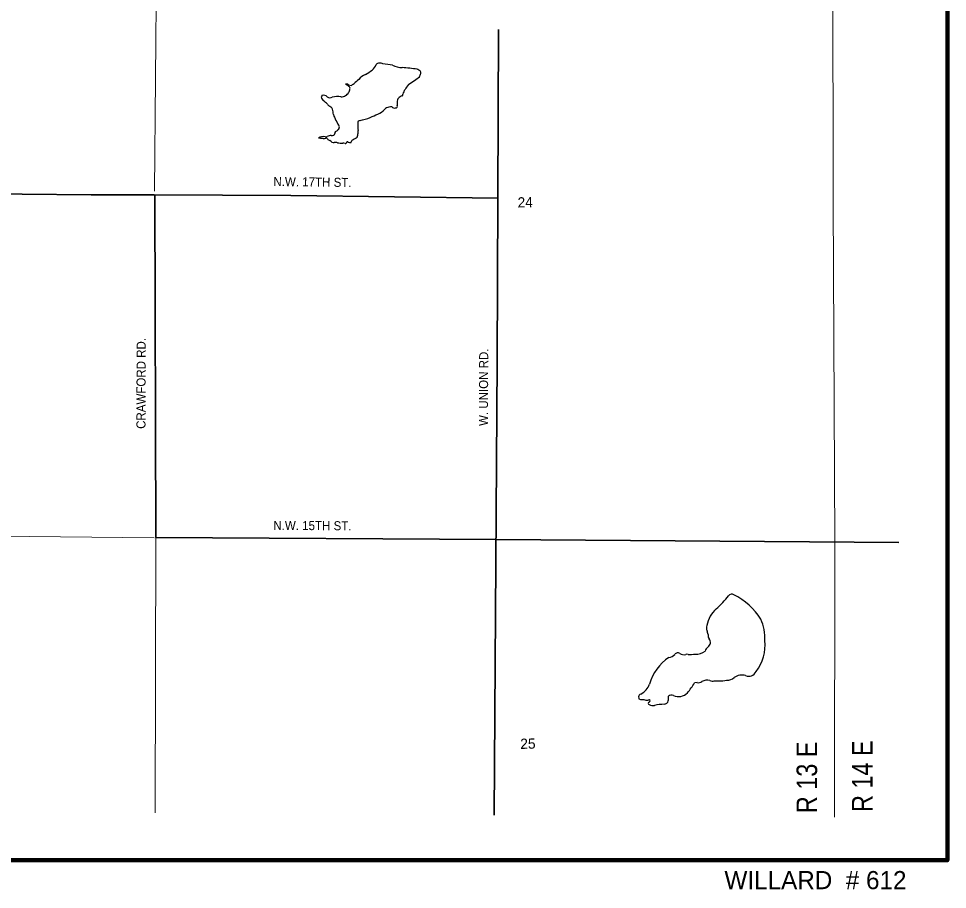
# Model space of a CAD drawing. Extents: x -10.92 to -6.99, y 1.69 to 5.62.
# Drawn here: x -8.392 to -7.035, y 1.691 to 2.964 of the extents above; entities that cross this region are included whole.
import ezdxf
from ezdxf.enums import TextEntityAlignment as Align

# ---------------------------------------------------------------- set-up
doc = ezdxf.new("R2010")
doc.units = 0
doc.header["$LTSCALE"] = 0.0075
for name, color, linetype, lineweight in [('14', 7, 'Continuous', 35), ('15', 7, 'Continuous', 13), ('25', 7, 'Continuous', 25), ('48', 7, 'Continuous', 106)]:
    doc.layers.add(name, color=color, linetype=linetype, lineweight=lineweight)
for name, color, linetype in [('45', 7, 'Continuous'), ('46', 7, 'Continuous'), ('49', 7, 'Continuous')]:
    doc.layers.add(name, color=color, linetype=linetype)

msp = doc.modelspace()

# ---------------------------------------------------------------- linework, layer by layer
at = {"layer": '14'}
for points in [[(-7.690909, 2.948485), (-7.691856, 2.702273), (-7.692803, 2.462689), (-7.697159, 1.799621)], [(-8.589015, 2.709659), (-8.285795, 2.706818), (-8.19375, 2.706818), (-7.994129, 2.705871), (-7.691477, 2.701705)], [(-8.193182, 2.706629), (-8.191667, 2.205682), (-7.694129, 2.202652), (-7.105871, 2.198106)]]:
    msp.add_lwpolyline(points, dxfattribs=at)
at = {"layer": '15'}
for p, q in [((-9.193939, 2.216288), (-8.19375, 2.205114)), ((-8.191667, 2.205682), (-8.192235, 1.802841))]:
    msp.add_line(p, q, dxfattribs=at)
for points in [[(-8.19697, 3.997538), (-8.194318, 3.706629), (-8.188826, 3.206818), (-8.193371, 2.712121)], [(-7.202462, 3.045455), (-7.201894, 2.696402), (-7.199432, 2.198864), (-7.2, 1.796402)]]:
    msp.add_lwpolyline(points, dxfattribs=at)
at = {"layer": '25'}
for p, q in [((-7.937311, 2.836364), (-7.935606, 2.835227)), ((-7.400758, 1.993371), (-7.404356, 1.992992))]:
    msp.add_line(p, q, dxfattribs=at)
for centre, radius, start, end in [((-7.888969, 2.904757), 0.020869, 311.42202, 338.91743), ((-7.863408, 2.890227), 0.009296, 99.59873, 130.92401), ((-7.864358, 2.888031), 0.011377, 66.00617, 93.02071), ((-7.884162, 2.710205), 0.189799, 78.33816, 82.60461), ((-7.829458, 2.933065), 0.040428, 246.16189, 267.18391), ((-7.840731, 2.714511), 0.178417, 80.012, 87.01622), ((-7.873991, 2.857617), 0.027317, 114.53558, 139.45582), ((-7.938172, 2.974516), 0.106136, 299.85632, 306.41802), ((-7.844303, 2.924935), 0.05938, 300.94031, 309.90407), ((-7.818764, 2.866948), 0.024947, 56.75529, 68.90634), ((-7.833302, 2.89239), 0.030052, 334.35485, 344.3554), ((-7.808848, 2.885202), 0.004577, 348.4591, 34.77435), ((-7.912525, 2.865198), 0.003525, 44.97637, 118.99995), ((-7.99909, 2.729883), 0.162341, 56.50384, 58.48631), ((-7.899901, 2.898049), 0.032005, 251.54858, 258.57006), ((-7.910527, 2.862635), 0.002822, 340.69091, 68.59253), ((-7.911417, 2.880148), 0.014428, 291.01328, 311.10261), ((-7.85336, 2.819346), 0.069657, 126.45426, 134.21056), ((-7.770653, 2.82759), 0.065616, 142.26435, 149.76169), ((-7.888108, 2.968961), 0.120592, 302.93416, 308.05522), ((-7.949775, 2.851015), 0.00122, 258.57666, 37.58936), ((-7.946327, 2.844565), 0.00761, 46.03498, 109.02492), ((-7.92699, 2.826165), 0.02427, 75.84856, 105.95642), ((-7.921125, 2.86254), 0.012841, 270.30958, 302.39845), ((-7.922293, 2.864388), 0.015027, 302.38199, 326.60188), ((-7.922627, 2.863571), 0.014881, 329.9399, 352.7859), ((-7.828903, 2.841101), 0.010632, 108.12106, 122.59754), ((-7.832491, 2.853362), 0.002175, 277.43623, 11.41078), ((-7.816664, 2.851839), 0.013834, 140.52103, 171.88232), ((-7.937821, 2.853151), 0.012642, 195.27919, 227.2024), ((-7.951542, 2.833575), 0.011507, 45.34279, 63.51546), ((-7.945352, 2.837048), 0.005081, 27.3189, 68.06307), ((-7.936916, 2.855725), 0.007024, 234.00232, 297.60243), ((-7.936096, 2.841358), 0.005138, 202.64558, 256.7411), ((-7.840433, 2.835894), 0.002009, 248.98094, 39.69307), ((-7.811089, 2.839999), 0.027941, 168.27095, 185.79706), ((-7.829885, 2.842069), 0.009292, 120.71088, 157.13371), ((-7.939331, 2.830173), 0.006169, 16.18776, 53.74986), ((-7.961252, 2.823257), 0.029155, 1.39555, 17.23139), ((-7.92435, 2.824575), 0.00778, 184.48173, 215.78466), ((-8.645207, 4.695518), 2.026331, 292.2388, 292.58246), ((-7.884028, 2.858264), 0.03774, 296.70204, 315.14119), ((-7.846635, 2.819304), 0.016295, 104.98046, 130.77444), ((-7.848022, 2.824086), 0.011318, 81.85479, 104.45525), ((-7.84383, 2.837031), 0.003119, 213.93632, 263.51909), ((-7.842722, 2.83586), 0.002419, 232.86726, 310.42909), ((-5.195413, 4.283726), 3.102258, 208.15236, 208.34055), ((-7.939751, 2.801008), 0.017157, 16.42466, 35.8187), ((-7.893241, 2.812147), 0.003123, 88.79769, 190.521), ((-7.778455, 2.810247), 0.117865, 179.35381, 184.74519), ((-7.903686, 2.875015), 0.060663, 279.97683, 294.73191), ((-7.934655, 2.797471), 0.00491, 309.56551, 347.23633), ((-7.928036, 2.797196), 0.002001, 115.13238, 203.8803), ((-7.935087, 2.811843), 0.014254, 295.78802, 313.18893), ((-7.929003, 2.805821), 0.005708, 310.02435, 0.3846), ((-7.91254, 2.798678), 0.016724, 342.55106, 6.24292), ((-7.94681, 2.781505), 0.010396, 75.92113, 130.98268), ((-7.954154, 2.732023), 0.057333, 82.94867, 89.47416), ((-7.948631, 2.809987), 0.021119, 274.11191, 284.53126), ((-7.942927, 2.794335), 0.003062, 243.74166, 307.46044), ((-7.942741, 2.78752), 0.002108, 27.4056, 106.27102), ((-7.935615, 2.781339), 0.011888, 87.6277, 117.28296), ((-7.935682, 2.792798), 0.006743, 219.70982, 257.04541), ((-7.940242, 2.779413), 0.007464, 36.44051, 65.89785), ((-7.934243, 2.800491), 0.007327, 263.10241, 291.75258), ((-7.931994, 2.787427), 0.004225, 237.93558, 286.00686), ((-7.930985, 2.755607), 0.02776, 79.3815, 89.6794), ((-7.918818, 2.81641), 0.034253, 258.11949, 270.68114), ((-7.914671, 2.783378), 0.001831, 261.96677, 336.05472), ((-7.91155, 2.782579), 0.001448, 36.55187, 177.78557), ((-7.906419, 2.79796), 0.01505, 254.71565, 267.58078), ((-7.906977, 2.783956), 0.001036, 265.68407, 18.97568), ((-7.902399, 2.783522), 0.003679, 99.56808, 167.90607), ((-7.8907, 2.772136), 0.019417, 118.19111, 129.35034), ((-7.901533, 2.793916), 0.004954, 289.59116, 357.07439), ((-7.917408, 2.777528), 0.00474, 58.43018, 102.20895), ((-7.463202, 2.203106), 0.136489, 311.63692, 322.67981), ((-7.349911, 2.116962), 0.005835, 58.54528, 144.43399), ((-7.392058, 2.032542), 0.100172, 32.39103, 63.18257), ((-7.346759, 2.070407), 0.040068, 130.007, 170.47072), ((-7.377853, 2.073293), 0.009217, 156.00741, 207.18378), ((-7.375896, 2.057137), 0.074342, 358.13234, 23.01581), ((-7.554011, 2.017788), 0.175617, 15.17788, 16.98224), ((-7.376731, 2.062324), 0.007922, 169.49706, 220.28096), ((-7.389178, 2.052213), 0.008118, 304.73364, 37.92243), ((-7.364572, 2.048231), 0.063311, 322.20197, 5.8777), ((-7.428769, 2.032207), 0.004909, 52.12021, 152.71221), ((-7.419913, 2.043515), 0.009454, 231.83395, 286.14772), ((-7.401602, 2.054489), 0.019622, 264.55169, 309.69686), ((-7.372502, 2.031959), 0.018158, 131.58104, 155.83777), ((-7.401646, 1.97104), 0.071599, 124.35048, 163.60431), ((-7.44437, 2.046344), 0.016358, 278.16808, 313.39383), ((-7.415285, 2.030141), 0.004736, 70.39376, 114.95601), ((-7.41069, 2.095657), 0.061129, 267.18094, 276.78746), ((-7.325046, 2.014358), 0.0116, 246.48583, 334.85601), ((-7.38605, 1.980896), 0.015976, 74.63041, 117.96813), ((-7.37866, 2.002465), 0.006926, 242.88854, 295.00178), ((-7.370594, 2.027165), 0.031399, 260.5817, 272.96258), ((-7.366786, 2.036073), 0.040325, 266.89284, 283.35101), ((-7.35709, 2.013783), 0.016949, 268.7008, 309.74315), ((-7.335042, 1.985932), 0.018581, 73.20917, 127.11026), ((-7.492713, 1.997869), 0.023338, 294.66251, 343.5254), ((-7.509337, 2.057282), 0.123134, 320.19684, 328.48121), ((-7.398917, 2.001552), 0.00847, 256.79803, 309.38648), ((-7.481123, 1.972193), 0.005001, 175.9289, 216.11021), ((-7.48176, 1.97248), 0.004352, 106.21305, 179.11194), ((-7.47722, 2.026489), 0.058015, 262.32684, 268.78284), ((-7.474306, 1.977531), 0.00995, 245.37462, 283.15577), ((-7.471035, 1.96535), 0.002689, 42.93294, 111.99453), ((-7.490281, 1.970462), 0.047747, 355.41742, 3.42674), ((-7.438262, 1.968636), 0.006395, 62.2741, 132.95362), ((-7.428156, 1.991895), 0.018988, 247.94165, 314.95487), ((-7.470439, 1.962998), 0.00159, 97.2726, 260.19659), ((-7.464981, 1.970482), 0.010712, 237.67113, 282.38538), ((-7.472409, 1.967422), 0.003351, 301.85389, 355.87366), ((-7.445392, 1.874598), 0.087155, 92.29967, 101.44351), ((-7.44945, 1.96874), 0.00708, 274.54319, 342.81342)]:
    msp.add_arc(centre, radius, start, end, dxfattribs=at)
at = {"layer": '48'}
msp.add_lwpolyline([(-10.917424, 1.733712), (-10.917424, 5.616288), (-7.034848, 5.616288), (-7.034848, 1.733712)], close=True, dxfattribs=at)

# ---------------------------------------------------------------- texts
at = {"layer": '45'}
for s, p in [('24', (-7.651646, 2.688268)), ('25', (-7.647668, 1.896601))]:
    msp.add_text(s, height=0.01496, rotation=1, dxfattribs=at).set_placement(p, align=Align.CENTER)
at = {"layer": '46', "width": 0.85}
for s, p in [('R 13 E', (-7.225189, 1.85483)), ('R 14 E', (-7.144318, 1.856534))]:
    msp.add_text(s, height=0.03011, rotation=90, dxfattribs=at).set_placement(p, align=Align.CENTER)
at = {"layer": '48'}
msp.add_text('WILLARD  # 612', height=0.02651, dxfattribs=at).set_placement((-7.227652, 1.691288), align=Align.CENTER)
at = {"layer": '49', "width": 0.95}
for s, rotation, p in [('N.W. 17TH ST.', 359.283, (-7.962678, 2.71879)), ('CRAWFORD RD.', 89.876, (-8.206484, 2.430857)), ('W. UNION RD.', 89.759, (-7.706012, 2.425256)), ('N.W. 15TH ST.', 359.665, (-7.962728, 2.216331))]:
    msp.add_text(s, height=0.01326, rotation=rotation, dxfattribs=at).set_placement(p, align=Align.CENTER)

doc.saveas('drawing.dxf')
